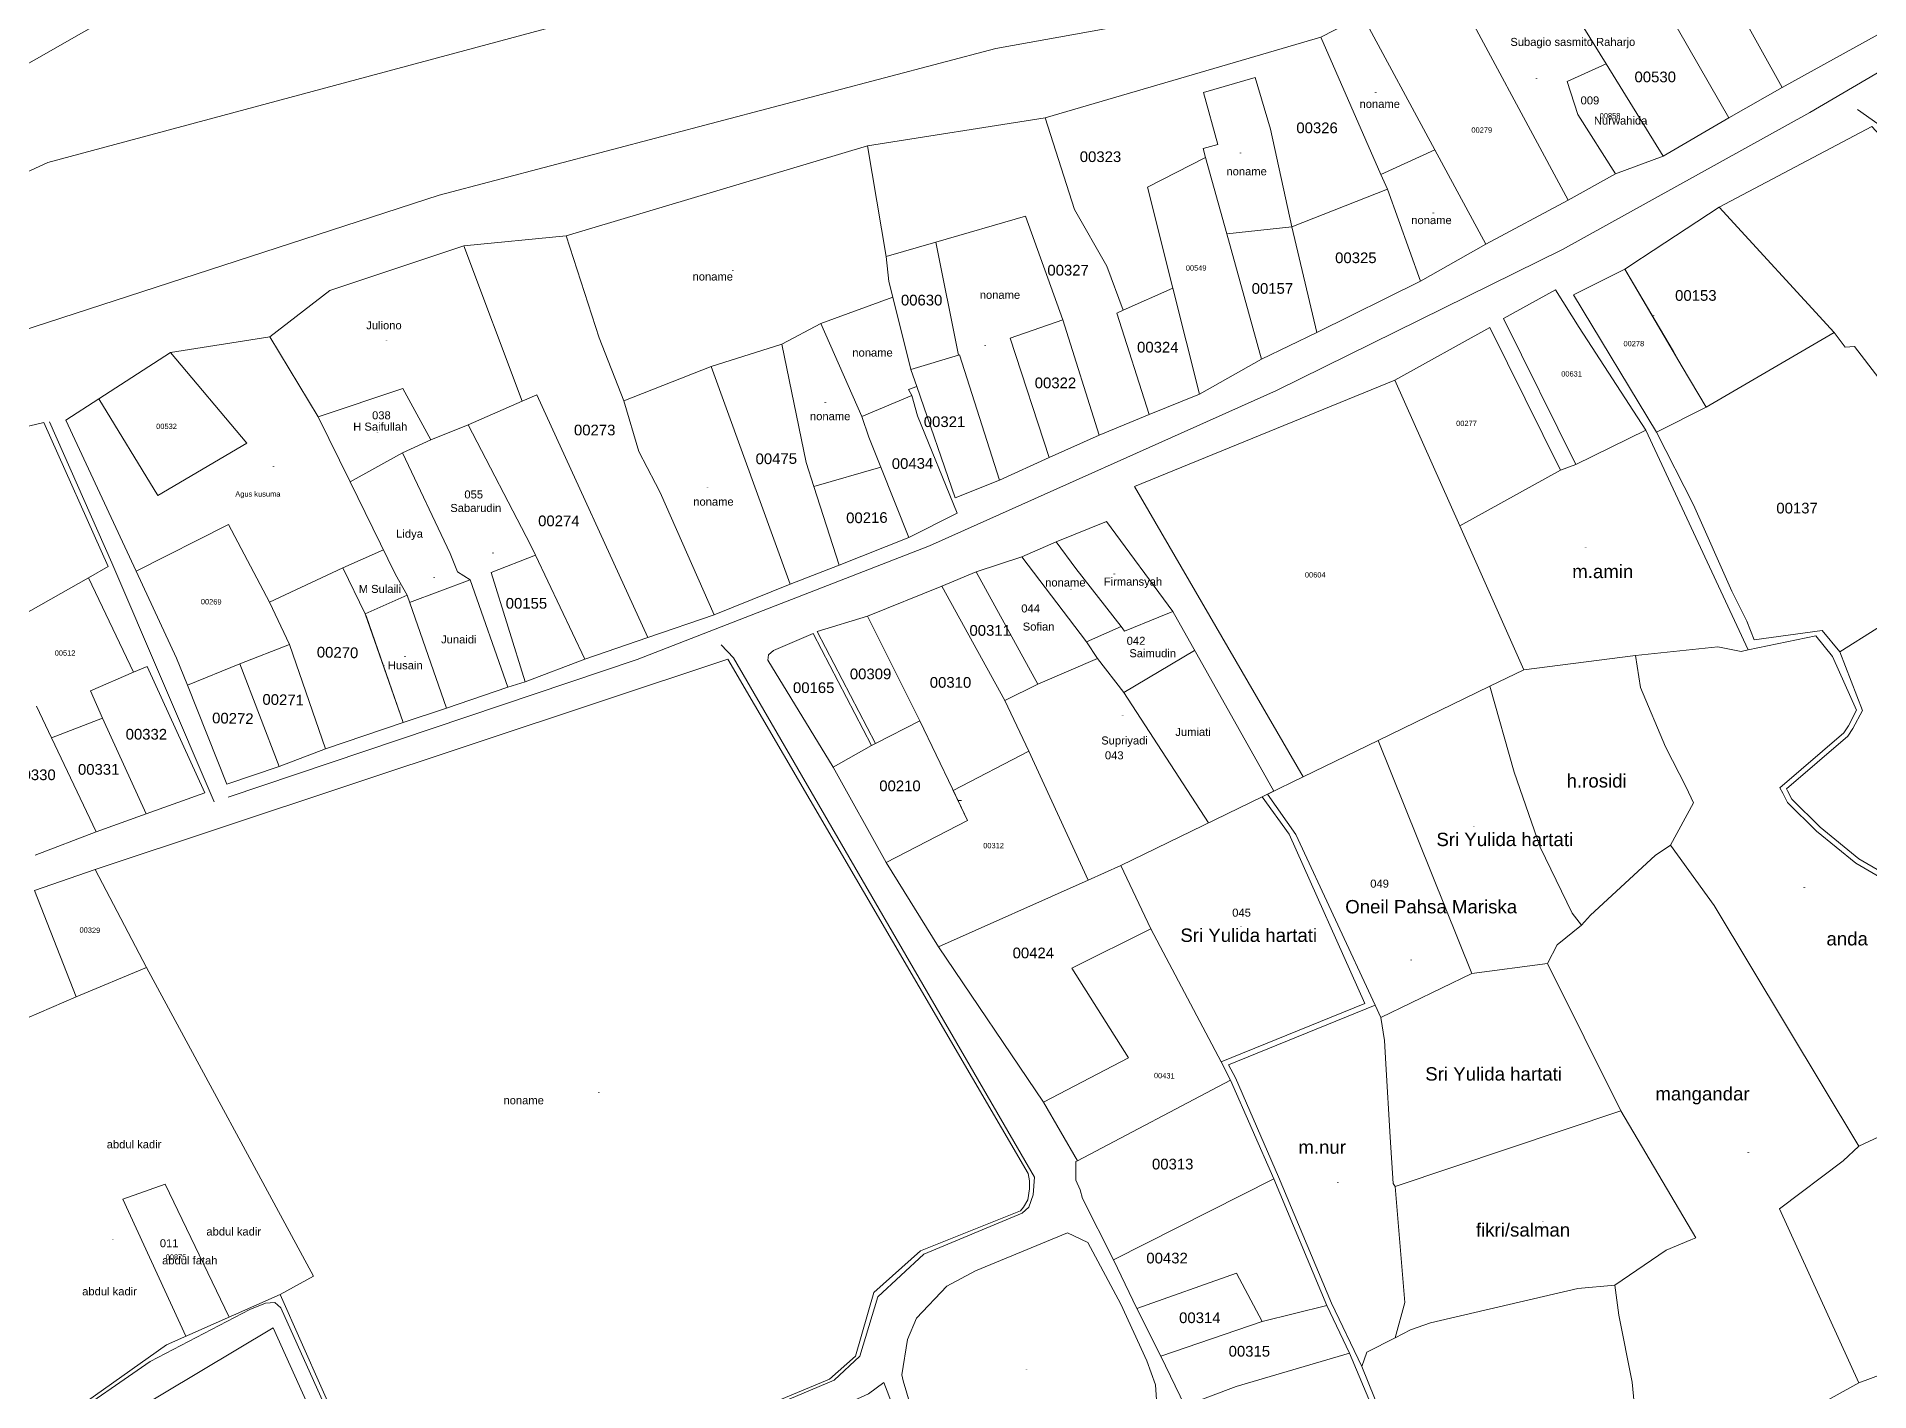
# Model space of a CAD drawing. Header units: metres. Extents: x 338938 to 356758, y 527808 to 538923.
# Drawn here: x 355370.7 to 355714.2, y 534735.1 to 534988.9 of the extents above; entities that cross this region are included whole.
import ezdxf
from ezdxf.enums import TextEntityAlignment as Align

# ---------------------------------------------------------------- set-up
doc = ezdxf.new("R2010")
doc.units = ezdxf.units.M
doc.header["$MEASUREMENT"] = 0
for name, color, linetype in [('020100', 7, 'Continuous'), ('030100', 160, 'Continuous'), ('040100', 20, 'Continuous'), ('080201', 7, 'Continuous'), ('Bidang sudah ada Hak', 200, 'Continuous'), ('tn_lai', 7, 'Continuous')]:
    doc.layers.add(name, color=color, linetype=linetype)
doc.styles.add('ROMANS', font='arial.ttf')
doc.styles.get("Standard").update_dxf_attribs({"font": 'arial.ttf'})

msp = doc.modelspace()

# ---------------------------------------------------------------- linework, layer by layer
at = {"layer": '020100', "lineweight": 9}
for points, elevation in [([(355396.42, 534999.51), (355335.6, 534964.79)], 54.45), ([(355730.98, 534999.62), (355721.31, 534992.34), (355697.87, 534979.39)], 56.96), ([(355611.43, 534988.83), (355619.25, 534992.85)], 57.04), ([(355666.62, 534963.21), (355659.56, 534974.34), (355657.57, 534980.5), (355664.87, 534983.86)], 57.03), ([(355469.96, 534951.62), (355526.45, 534968.47)], -0.57), ([(355622.68, 534963.09), (355632.81, 534967.69)], 57.07), ([(355675.59, 534966.5), (355666.62, 534963.21)], 56.96), ([(355675.59, 534966.5), (355666.62, 534963.21)], 56.96), ([(355623.89, 534960.33), (355622.68, 534963.09)], 57.04), ([(355666.62, 534963.21), (355657.76, 534958.27)], 57.4), ([(355469.96, 534951.62), (355450.79, 534949.75)], -0.57), ([(355469.96, 534951.62), (355476.18, 534932.5), (355480.8, 534920.71)], -0.57), ([(355630.08, 534943.11), (355642.31, 534950.06)], 57.07), ([(355450.79, 534949.75), (355425.67, 534941.39), (355414.43, 534932.65)], -0.57), ([(355450.79, 534949.75), (355461.72, 534920.63)], -0.57), ([(355517.69, 534935.15), (355531.18, 534940.11)], -1.06), ([(355517.69, 534935.15), (355510.41, 534931.28)], -1.06), ([(355525.36, 534917.76), (355517.69, 534935.15)], -0.32), ([(355414.43, 534932.65), (355395.81, 534929.75)], -0.83), ([(355414.43, 534932.65), (355423.49, 534917.7)], -0.83), ([(355480.8, 534920.71), (355497.15, 534927.14)], -1.34), ([(355444.6, 534913.36), (355439.34, 534923.01), (355423.49, 534917.7)], -0.96), ([(355535.72, 534923.36), (355534.16, 534922.83), (355534.77, 534921.71)], -0.2), ([(355297.15, 534892.77), (355347.04, 534910.67), (355372.11, 534916.63), (355384.16, 534889.63), (355380.43, 534887.52)], 49.32), ([(355423.49, 534917.7), (355429.48, 534905.5)], 4.07), ([(355451.59, 534916.2), (355444.6, 534913.36)], -0.57), ([(355439.31, 534910.94), (355444.6, 534913.36)], -1.03), ([(355672.3, 534915.19), (355691.53, 534874.02)], 53.12), ([(355429.48, 534905.5), (355439.31, 534910.94)], -5.98), ([(355439.31, 534910.94), (355448.22, 534892.06), (355449.62, 534888.64), (355451.97, 534887.15), (355459.07, 534867.06)], -1.03), ([(355551.21, 534905.81), (355560.51, 534910.1)], 57.04), ([(355656.31, 534907.69), (355659.22, 534908.77)], 53.12), ([(355429.48, 534905.5), (355437.99, 534888.14)], -5.98), ([(355583.67, 534881.21), (355571.26, 534898.08), (355561.79, 534894.26)], 0.26), ([(355435.72, 534892.77), (355428.12, 534889.38)], -1.12), ([(355561.79, 534894.26), (355555.38, 534891.44)], 0.01), ([(355573.97, 534878.39), (355565.52, 534889.27), (355561.79, 534894.26)], -0.32), ([(355573.97, 534878.39), (355565.52, 534889.27), (355561.79, 534894.26)], -0.32), ([(355440.17, 534884.26), (355437.99, 534888.14)], -1.17), ([(355573.97, 534878.39), (355567.49, 534875.52), (355555.38, 534891.44)], 0.01), ([(355573.97, 534878.39), (355567.49, 534875.52), (355555.38, 534891.44)], 0.01), ([(355451.97, 534887.15), (355440.64, 534882.91)], -1.03), ([(355497.71, 534880.57), (355511.99, 534886.32)], 0.44), ([(355440.17, 534884.26), (355432.29, 534880.75)], -1.17), ([(355447.52, 534863.08), (355440.17, 534884.26)], -0.83), ([(355573.97, 534878.39), (355574.65, 534877.51), (355581.03, 534880.15), (355583.67, 534881.21)], -0.32), ([(355432.29, 534880.75), (355439.41, 534860.42)], -0.86), ([(355485.26, 534876.35), (355497.71, 534880.57)], -0.57), ([(355473.48, 534872.26), (355485.26, 534876.35)], -0.57), ([(355691.53, 534874.02), (355690.17, 534873.73), (355685.8, 534874.59), (355670.39, 534872.95)], 53.52), ([(355691.53, 534874.02), (355704.21, 534876.65), (355707.29, 534872.8), (355711.81, 534862.7), (355710.29, 534859.79), (355709.42, 534858.51), (355697.46, 534848.2), (355697.99, 534847.17), (355698.88, 534845.46), (355704.34, 534840.06), (355711.68, 534834.05), (355719.47, 534829.52), (355735.86, 534825.7), (355737.49, 534825.1), (355755.08, 534809.1)], 53.52), ([(355416.37, 534753.25), (355432.09, 534717.78), (355432.49, 534717.22), (355435.04, 534712.76), (355445.17, 534708.04), (355449.59, 534708.36), (355519.36, 534737.36), (355524.19, 534741.72), (355527.64, 534753.64), (355536.41, 534761.45), (355555.14, 534768.95), (355555.72, 534769.62), (355556.52, 534770.96), (355556.84, 534773.02), (355556.82, 534774.52), (355556.57, 534775.89), (355500.28, 534872.27), (355381.73, 534832.89)], -0.05), ([(355670.39, 534872.95), (355649.45, 534870.28)], 53.12), ([(355670.39, 534872.95), (355671.32, 534866.99), (355676.02, 534855.88), (355679.88, 534848.31), (355681.27, 534845.34), (355676.93, 534837.46)], 53.52), ([(355738.02, 534825.97), (355736.15, 534826.66), (355719.85, 534830.46), (355712.25, 534834.87), (355705.01, 534840.81), (355699.69, 534846.06), (355698.88, 534847.63), (355698.71, 534847.96), (355710.18, 534857.84), (355711.15, 534859.28), (355712.92, 534862.67), (355708.66, 534873.68)], 53.52), ([(355459.07, 534867.06), (355462.31, 534868.01)], -0.74), ([(355447.52, 534863.08), (355459.07, 534867.06)], -0.83), ([(355660.27, 534822.45), (355658.55, 534824.71), (355652.53, 534837.08), (355647.62, 534851.13), (355643.12, 534867.21)], 52.49), ([(355439.41, 534860.42), (355447.52, 534863.08)], -0.86), ([(355653.92, 534815.29), (355639.7, 534813.42), (355622.17, 534857.05)], 52.49), ([(355621.59, 534807.46), (355606.74, 534839.45), (355601.44, 534846.99), (355608.13, 534850.24)], 52.49), ([(355600.42, 534846.5), (355605.46, 534839.47), (355619.65, 534807.75), (355592.71, 534796.81)], 52.89), ([(355676.93, 534837.46), (355674.07, 534835.53), (355661.97, 534824.29), (355660.27, 534822.45)], 52.49), ([(355712.23, 534781.02), (355685.14, 534826.16), (355676.93, 534837.46)], 52.49), ([(355660.27, 534822.45), (355655.69, 534818.77), (355653.92, 534815.29)], 52.49), ([(355391.35, 534814.5), (355422.62, 534756.65), (355416.37, 534753.25)], -0.38), ([(355639.7, 534813.42), (355622.67, 534805.13)], 52.49), ([(355653.92, 534815.29), (355667.67, 534787.67)], 52.49), ([(355621.59, 534807.46), (355594.11, 534796.3), (355595.41, 534793.83), (355603.5, 534775.3), (355613.44, 534751.62), (355619.1, 534739.78)], 52.89), ([(355625.32, 534773.51), (355624.96, 534774.03), (355624.38, 534782.74), (355623.59, 534796.45), (355623.36, 534800.86), (355622.67, 534805.13), (355621.59, 534807.46)], 52.49), ([(355625.32, 534773.51), (355667.67, 534787.67)], 52.49), ([(355667.67, 534787.67), (355681.69, 534763.86), (355680.76, 534763.5), (355676.12, 534761.55), (355666.51, 534754.99)], 52.49), ([(355727.85, 534786.83), (355717.86, 534783.64), (355712.23, 534781.02)], 52.49), ([(355712.23, 534781.02), (355709.31, 534778.28), (355697.38, 534769.31), (355712.23, 534736.7)], 52.49), ([(355398.67, 534745.42), (355386.9, 534771.08), (355394.82, 534773.92), (355406.79, 534749.01)], -0.54), ([(355625.32, 534773.51), (355627.18, 534751.72), (355625.34, 534745.15)], 52.49), ([(355343.52, 534714.35), (355366.24, 534725.63), (355374.9, 534729.52), (355395.1, 534743.84), (355416.37, 534753.25)], -0.54)]:
    msp.add_lwpolyline(points, dxfattribs=dict(at, elevation=elevation))
for points in [[(355686.06, 534956.99), (355714.7, 534972.12), (355725.2, 534960.77), (355754.99, 534923.98)], [(355686.06, 534956.99), (355714.7, 534972.12), (355725.2, 534960.77), (355754.99, 534923.98)], [(355382.4, 534921.07), (355376.19, 534917.04), (355389.36, 534888.79)], [(355546.83, 534888.67), (355555.38, 534891.44)], [(355546.83, 534888.67), (355555.38, 534891.44)], [(355600.42, 534846.5), (355602.6, 534847.56), (355583.67, 534881.21)], [(355569.54, 534872.44), (355567.49, 534875.52)], [(355558.35, 534867.63), (355569.54, 534872.44), (355574.49, 534866.07), (355590.38, 534841.62)], [(355574.49, 534866.07), (355587.77, 534873.92)], [(355643.12, 534867.21), (355649.45, 534870.28)], [(355527.96, 534856.51), (355527.22, 534856.1)], [(355542.37, 534848), (355542.53, 534847.66)], [(355600.42, 534846.5), (355573.95, 534833.63)], [(355580.6, 534733.5), (355580.43, 534736.3), (355578.78, 534740.82), (355573.92, 534751.43), (355567.74, 534763.01), (355563.92, 534764.82), (355546.72, 534757.65), (355541.35, 534754.82), (355535.63, 534748.81), (355533.93, 534744.84), (355532.88, 534738.19), (355533.13, 534737.1), (355540.44, 534712.46)], [(355754.27, 534752.34), (355712.23, 534736.7)], [(355632.39, 534705.1), (355616.78, 534742.26)], [(355492.17, 534718.94), (355526.61, 534734.65), (355529.5, 534736.77), (355543.35, 534700.78)], [(355712.23, 534736.7), (355691.39, 534725.16)]]:
    msp.add_lwpolyline(points, dxfattribs=at)
msp.add_lwpolyline([(355729.91, 534784.7), (355727.85, 534786.83), (355717.86, 534783.64), (355712.23, 534781.02), (355709.31, 534778.28), (355697.38, 534769.31), (355712.23, 534736.7), (355754.27, 534752.34), (355754.12, 534755.41), (355753.01, 534755.56), (355751.09, 534757.45)], close=True, dxfattribs=at)
at = {"layer": '030100', "lineweight": 9}
for points in [[(355777.69, 535152.85), (355777.53, 535151.09), (355763.3, 535069.29), (355752.17, 535059.6), (355727.02, 535044.65), (355653.64, 535033.9), (355554.54, 535018.11), (355478.65, 534993.75), (355372.85, 534965.33), (355313.41, 534938.06), (355242.75, 534897.16), (355187.57, 534821.13), (355145.7, 534783.95), (355080.24, 534741.12), (355024.97, 534737.24), (354984.93, 534736.94), (354906.83, 534746.55), (354850.87, 534748.02), (354796.38, 534720.67), (354760.23, 534674.86)], [(355796.52, 535150.85), (355793.56, 535125.09), (355786.6, 535072.41), (355774, 535050.35), (355756.86, 535042.32), (355719.05, 535026.82), (355661.5, 535014.82), (355592.89, 534994.3), (355550.52, 534986.72), (355446.18, 534959.25), (355337.37, 534923.89), (355297.87, 534905.28), (355260.32, 534880.56), (355234.19, 534852.8), (355209.23, 534813.7), (355173.59, 534771.47), (355138.49, 534746.32), (355111.35, 534732.49), (355059.83, 534723.04), (355015.13, 534718.69), (354936.2, 534717.39), (354870.33, 534717.86), (354830.95, 534708.12), (354808.35, 534689.95)]]:
    msp.add_lwpolyline(points, dxfattribs=at)
at = {"layer": '040100', "lineweight": 9}
for points in [[(355779.28, 535044.71), (355760.22, 535020.14), (355742.22, 535002.63), (355728.57, 534989.61), (355703.05, 534974.7), (355656.72, 534949.07), (355603.13, 534922.64), (355538.1, 534893.53), (355483.27, 534872.21), (355406.62, 534846.44)], [(355779.28, 535044.71), (355760.22, 535020.14), (355742.22, 535002.63), (355728.57, 534989.61), (355703.05, 534974.7), (355656.72, 534949.07), (355603.13, 534922.64), (355538.1, 534893.53), (355483.27, 534872.21), (355406.62, 534846.44)], [(355712, 534975.29), (355715.78, 534972.57), (355727.19, 534960.41), (355755.8, 534924.75), (355802.56, 534875.52), (355805.35, 534873.68), (355831.23, 534847.49), (355850.63, 534830), (355872.39, 534810.68), (355879.54, 534801.77), (355887.38, 534781.99), (355887.38, 534775.96), (355911.37, 534762.82), (355924.29, 534756.82)], [(355712, 534975.29), (355715.78, 534972.57), (355727.19, 534960.41), (355755.8, 534924.75), (355802.56, 534875.52), (355805.35, 534873.68), (355831.23, 534847.49), (355850.63, 534830), (355872.39, 534810.68), (355879.54, 534801.77), (355887.38, 534781.99), (355887.38, 534775.96), (355911.37, 534762.82), (355924.29, 534756.82)], [(355403.98, 534845.55), (355384.8, 534890.32), (355373.15, 534916.73)], [(355499.01, 534874.99), (355501.37, 534872.53), (355557.75, 534775.26), (355557.49, 534771.93), (355556.66, 534769.64), (355555.43, 534768.49), (355537.01, 534760.81), (355528.42, 534752.81), (355525, 534741.71), (355520.19, 534737.19), (355450.37, 534707.71), (355445.6, 534707.36), (355441.45, 534708.74), (355434.46, 534712.52), (355431.25, 534717.94), (355416.53, 534750.72), (355415.36, 534751.77), (355413.61, 534751.62), (355410.67, 534750.43), (355392.02, 534740.67), (355375.59, 534729.32), (355343.24, 534713.37)], [(355499.01, 534874.99), (355501.37, 534872.53), (355557.75, 534775.26), (355557.49, 534771.93), (355556.66, 534769.64), (355555.43, 534768.49), (355537.01, 534760.81), (355528.42, 534752.81), (355525, 534741.71), (355520.19, 534737.19), (355450.37, 534707.71), (355445.6, 534707.36), (355441.45, 534708.74), (355434.46, 534712.52), (355431.25, 534717.94), (355416.53, 534750.72), (355415.36, 534751.77), (355413.61, 534751.62), (355410.67, 534750.43), (355392.02, 534740.67), (355375.59, 534729.32), (355343.24, 534713.37)], [(355558.35, 534867.63), (355569.54, 534872.44), (355567.49, 534875.52)], [(355569.54, 534872.44), (355574.49, 534866.07), (355587.77, 534873.92)], [(355574.49, 534866.07), (355590.38, 534841.62)]]:
    msp.add_lwpolyline(points, dxfattribs=at)
at = {"layer": 'Bidang sudah ada Hak', "lineweight": 9}
for points, elevation in [([(355687.86, 534973.71), (355669.02, 535006.65)], 56.96), ([(355697.87, 534979.39), (355681.86, 535008.16)], 56.96), ([(355653.16, 535002.8), (355664.87, 534983.86)], 56.96), ([(355634.86, 535000.97), (355657.76, 534958.27)], 57.95), ([(355619.25, 534992.85), (355632.81, 534967.69)], 57.95), ([(355611.43, 534988.83), (355598, 534984.9)], 57.04), ([(355611.43, 534988.83), (355622.68, 534963.09)], 57.04), ([(355598, 534984.9), (355559.76, 534973.73)], 57.04), ([(355599.08, 534981.27), (355589.43, 534978.48), (355592.12, 534968.74), (355589.35, 534967.94), (355589.8, 534966.3)], 57.04), ([(355606.01, 534953.32), (355601.96, 534971.58), (355599.08, 534981.27)], 57.04), ([(355664.87, 534983.86), (355675.59, 534966.5)], 56.96), ([(355687.86, 534973.71), (355697.87, 534979.39)], 56.96), ([(355559.76, 534973.73), (355526.45, 534968.47)], 57.04), ([(355574.36, 534937.65), (355571.29, 534945.89), (355565.22, 534956.51), (355559.76, 534973.73)], 57.04), ([(355675.59, 534966.5), (355687.86, 534973.71)], 56.96), ([(355526.45, 534968.47), (355529.95, 534947.73)], 57.04), ([(355632.81, 534967.69), (355642.31, 534950.06)], 57.95), ([(355589.8, 534966.3), (355578.94, 534960.71), (355583.7, 534941.77)], 57.04), ([(355593.78, 534952), (355589.8, 534966.3)], 57.04), ([(355623.89, 534960.33), (355606.01, 534953.32)], 57.07), ([(355630.08, 534943.11), (355623.89, 534960.33)], 57.07), ([(355642.31, 534950.06), (355657.76, 534958.27)], 57.95), ([(355563.08, 534935.85), (355556.04, 534955.26), (355539.23, 534950.4)], 57.04), ([(355593.78, 534952), (355606.01, 534953.32)], 60.02), ([(355606.01, 534953.32), (355610.69, 534933.5)], 57.07), ([(355529.95, 534947.73), (355539.23, 534950.4)], 57.04), ([(355543.51, 534929.26), (355539.23, 534950.4)], 57.04), ([(355600.31, 534928.47), (355593.78, 534952)], 57.03), ([(355531.18, 534940.11), (355530.44, 534943.04), (355529.95, 534947.73)], 57.04), ([(355610.69, 534933.5), (355630.08, 534943.11)], 57.07), ([(355531.18, 534940.11), (355534.58, 534926.56)], 57.04), ([(355574.36, 534937.65), (355583.7, 534941.77)], 57.04), ([(355583.7, 534941.77), (355588.7, 534921.92)], 57.04), ([(355579.25, 534918.1), (355573.18, 534937.12), (355574.36, 534937.65)], 57.04), ([(355560.51, 534910.1), (355553.18, 534932.43), (355563.08, 534935.85)], 57.04), ([(355560.51, 534910.1), (355569.88, 534914.24), (355563.08, 534935.85)], 57.04), ([(355563.08, 534935.85), (355569.88, 534914.24), (355579.25, 534918.1)], 57.04), ([(355610.69, 534933.5), (355600.31, 534928.47)], 57.07), ([(355510.41, 534931.28), (355497.15, 534927.14)], -0.32), ([(355516.42, 534904.61), (355514.97, 534909.15), (355510.41, 534931.28)], -0.32), ([(355543.51, 534929.26), (355534.58, 534926.56)], 57.04), ([(355543.51, 534929.26), (355543.72, 534929.32), (355551.21, 534905.81)], 57.04), ([(355497.15, 534927.14), (355511.99, 534886.32)], -0.32), ([(355534.58, 534926.56), (355535.72, 534923.36)], 57.04), ([(355588.7, 534921.92), (355600.31, 534928.47)], 57.04), ([(355551.21, 534905.81), (355542.9, 534902.49), (355535.72, 534923.36)], 57.04), ([(355461.72, 534920.63), (355451.59, 534916.2)], -0.57), ([(355461.72, 534920.63), (355464.46, 534921.84), (355485.26, 534876.35)], -0.57), ([(355497.71, 534880.57), (355487.58, 534903.52), (355486.72, 534905.18), (355483.59, 534911.17), (355480.8, 534920.71)], -0.57), ([(355534.77, 534921.71), (355525.36, 534917.76)], -0.32), ([(355534.17, 534895.06), (355543.24, 534899.64), (355535.81, 534917.85), (355534.77, 534921.71)], -0.32), ([(355579.25, 534918.1), (355588.7, 534921.92)], 57.04), ([(355451.59, 534916.2), (355463.32, 534893.69), (355464.22, 534891.79)], -0.57), ([(355525.36, 534917.76), (355526.71, 534913.89), (355528.94, 534908.27)], -0.32), ([(355528.94, 534908.27), (355516.42, 534904.61)], -0.32), ([(355534.17, 534895.06), (355528.94, 534908.27)], -0.32), ([(355637.44, 534897.26), (355656.31, 534907.69)], 53.12), ([(355521.12, 534889.88), (355516.42, 534904.61)], -0.32), ([(355389.36, 534888.79), (355406.68, 534897.49), (355414.4, 534882.98)], -0.86), ([(355521.12, 534889.88), (355534.17, 534895.06)], -0.32), ([(355464.22, 534891.79), (355455.94, 534888.53), (355462.31, 534868.01)], -0.57), ([(355464.22, 534891.79), (355473.48, 534872.26)], -0.57), ([(355389.36, 534888.79), (355396.97, 534872.48), (355399, 534867.42)], -0.86), ([(355428.12, 534889.38), (355414.4, 534882.98)], -0.86), ([(355432.29, 534880.75), (355428.12, 534889.38)], -0.86), ([(355511.99, 534886.32), (355521.12, 534889.88)], -0.32), ([(355734.26, 534891.08), (355728.97, 534887.76), (355722.56, 534882.43), (355708.66, 534873.68)], 52.77), ([(355414.4, 534882.98), (355418.14, 534875.03)], -0.86), ([(355439.41, 534860.42), (355432.55, 534880.21), (355432.29, 534880.75)], -0.86), ([(355408.82, 534871.41), (355418.14, 534875.03)], -0.86), ([(355418.14, 534875.03), (355424.9, 534855.5)], -0.86), ([(355408.82, 534871.41), (355399, 534867.42)], -0.86), ([(355408.82, 534871.41), (355416.18, 534852.17)], -0.86), ([(355462.31, 534868.01), (355473.48, 534872.26)], -0.57), ([(355399, 534867.42), (355406.38, 534848.84), (355416.18, 534852.17)], -0.86), ([(355424.9, 534855.5), (355439.41, 534860.42)], -0.86), ([(355416.18, 534852.17), (355424.9, 534855.5)], -0.86), ([(355381.73, 534832.89), (355370.31, 534828.95)], -0.38), ([(355391.35, 534814.5), (355381.73, 534832.89)], -0.38), ([(355370.31, 534828.95), (355378.13, 534809.02)], -0.38), ([(355391.35, 534814.5), (355378.13, 534809.02)], -0.38), ([(355378.13, 534809.02), (355366.57, 534804.02)], -0.38), ([(355666.51, 534754.99), (355667.29, 534749.37), (355669.77, 534736.81), (355670.43, 534729.57), (355671, 534724.5), (355670.9, 534720.81)], 52.49)]:
    msp.add_lwpolyline(points, dxfattribs=dict(at, elevation=elevation))
for points in [[(355668.39, 534945.36), (355671.49, 534947.4), (355671.7, 534947.52), (355686.06, 534956.99)], [(355686.06, 534956.99), (355707.62, 534933.48)], [(355668.39, 534945.36), (355658.75, 534940.54), (355674.35, 534914.84)], [(355679.14, 534927.08), (355677.52, 534929.91), (355668.39, 534945.36)], [(355668.39, 534945.36), (355679.14, 534927.08)], [(355672.3, 534915.19), (355659.84, 534934.44), (355655.39, 534941.51), (355645.64, 534936.11), (355659.22, 534908.77)], [(355656.31, 534907.69), (355643.07, 534934.44), (355625.29, 534924.58)], [(355683.62, 534919.48), (355707.62, 534933.48)], [(355730.94, 534904.2), (355730.85, 534904.38), (355729.29, 534906.38), (355727.74, 534909.71), (355724.47, 534913.91), (355711.44, 534930.85), (355709.68, 534930.72), (355707.62, 534933.48)], [(355395.81, 534929.75), (355410.11, 534912.75), (355393.45, 534902.93), (355382.4, 534921.07)], [(355395.81, 534929.75), (355382.4, 534921.07)], [(355679.14, 534927.08), (355683.62, 534919.48)], [(355608.13, 534850.24), (355576.48, 534904.66), (355625.29, 534924.58)], [(355637.44, 534897.26), (355625.29, 534924.58)], [(355637.44, 534897.26), (355625.29, 534924.58)], [(355674.35, 534914.84), (355683.62, 534919.48)], [(355659.22, 534908.77), (355672.3, 534915.19)], [(355674.35, 534914.84), (355681.26, 534901.19), (355688.42, 534885.02), (355691.25, 534879.39), (355692.64, 534875.91), (355705.37, 534877.65), (355708.66, 534873.68)], [(355649.45, 534870.28), (355637.44, 534897.26)], [(355546.83, 534888.67), (355540.39, 534885.97)], [(355552.19, 534864.51), (355558.35, 534867.63), (355546.83, 534888.67)], [(355552.19, 534864.51), (355558.35, 534867.63), (355546.83, 534888.67)], [(355380.43, 534887.52), (355364.46, 534878.49)], [(355388.89, 534869.83), (355380.43, 534887.52)], [(355540.39, 534885.97), (355526.46, 534880.37)], [(355540.39, 534885.97), (355552.19, 534864.51)], [(355526.46, 534880.37), (355517, 534877.49), (355527.96, 534856.51)], [(355526.46, 534880.37), (355536.25, 534860.75)], [(355520.01, 534852.04), (355507.77, 534872.08), (355507.91, 534873.12), (355508.83, 534873.91), (355516.24, 534877.12), (355527.22, 534856.1)], [(355391.26, 534843.33), (355402.23, 534847.22), (355391.44, 534870.93), (355388.89, 534869.83)], [(355391.26, 534843.33), (355402.23, 534847.22), (355391.44, 534870.93), (355388.89, 534869.83)], [(355388.89, 534869.83), (355380.83, 534866.34), (355383.09, 534861.2)], [(355556.71, 534855.05), (355552.19, 534864.51)], [(355622.17, 534857.05), (355643.12, 534867.21)], [(355373.53, 534857.53), (355370.72, 534863.48)], [(355383.09, 534861.2), (355373.53, 534857.53)], [(355391.26, 534843.33), (355383.09, 534861.2)], [(355391.26, 534843.33), (355383.09, 534861.2)], [(355536.25, 534860.75), (355527.96, 534856.51)], [(355536.25, 534860.75), (355542.37, 534848)], [(355373.53, 534857.53), (355381.87, 534839.92)], [(355527.22, 534856.1), (355520.01, 534852.04)], [(355556.71, 534855.05), (355542.53, 534847.66)], [(355567.78, 534830.88), (355556.71, 534855.05)], [(355622.17, 534857.05), (355608.13, 534850.24)], [(355520.01, 534852.04), (355529.95, 534834.19)], [(355545.2, 534842.03), (355542.37, 534848)], [(355542.53, 534847.66), (355545.2, 534842.03)], [(355381.87, 534839.92), (355391.26, 534843.33)], [(355381.87, 534839.92), (355391.26, 534843.33)], [(355545.2, 534842.03), (355529.95, 534834.19)], [(355370.47, 534835.58), (355381.87, 534839.92)], [(355529.95, 534834.19), (355539.75, 534818.41)], [(355567.78, 534830.88), (355573.95, 534833.63)], [(355573.95, 534833.63), (355579.56, 534821.76)], [(355567.78, 534830.88), (355539.75, 534818.41)], [(355579.56, 534821.76), (355564.77, 534814.41), (355575.36, 534797.6), (355559.44, 534789.3)], [(355592.71, 534796.81), (355579.56, 534821.76)], [(355539.75, 534818.41), (355559.44, 534789.3)], [(355594.51, 534793.4), (355592.71, 534796.81)], [(355594.51, 534793.4), (355565.79, 534778.32)], [(355602.58, 534774.9), (355594.51, 534793.4)], [(355559.44, 534789.3), (355565.79, 534778.32)], [(355565.79, 534778.32), (355565.48, 534778.15), (355565.51, 534774.65), (355566.33, 534772.85), (355566.77, 534771.23), (355572.58, 534759.74)], [(355572.58, 534759.74), (355602.58, 534774.9)], [(355612.53, 534751.21), (355602.58, 534774.9)], [(355572.58, 534759.74), (355576.95, 534750.6)], [(355600.39, 534748.2), (355595.61, 534757.22), (355576.95, 534750.6)], [(355666.51, 534754.99), (355659.58, 534754.35), (355631.96, 534747.94), (355628.21, 534746.62), (355625.34, 534745.15)], [(355612.53, 534751.21), (355600.39, 534748.2)], [(355616.78, 534742.26), (355612.53, 534751.21)], [(355576.95, 534750.6), (355581.43, 534741.72)], [(355600.39, 534748.2), (355581.43, 534741.72)], [(355447.95, 534700.9), (355439.61, 534704.21), (355432.99, 534709.64), (355424.61, 534725.84), (355415.06, 534746.97), (355380.71, 534726.45), (355404.98, 534672.9), (355408.2, 534658.97), (355416.27, 534636.8), (355424.83, 534624.16)], [(355625.34, 534745.15), (355620.05, 534742.44), (355619.1, 534739.78)], [(355581.43, 534741.72), (355585.92, 534732.4)], [(355616.78, 534742.26), (355595.53, 534736.03), (355585.92, 534732.4)], [(355619.1, 534739.78), (355627.54, 534718.92), (355632.99, 534707.58), (355636.35, 534705.3)]]:
    msp.add_lwpolyline(points, dxfattribs=at)

# ---------------------------------------------------------------- texts
at = {"layer": '080201', "lineweight": 9}
for s, height, p in [('-', 1, (355651.85, 534980.67)), ('-', 1, (355621.68, 534978.06)), ('-', 1, (355665.62, 534973.6)), ('00279', 1, (355641.58, 534970.92)), ('-', 1, (355596.36, 534966.72)), ('-', 1, (355632.51, 534955.48)), ('-', 1, (355501.23, 534944.74)), ('00549', 1, (355588.05, 534945.09, 57.04)), ('-', 1, (355673.75, 534936.28)), ('-', 1, (355436.3, 534931.67)), ('-', 1, (355527.18, 534929.01)), ('-', 1, (355548.49, 534930.69)), ('00631', 1, (355658.41, 534925.24)), ('-', 1, (355518.56, 534919.97)), ('00532', 1, (355395.08, 534915.41)), ('00277', 1, (355638.72, 534915.97)), ('-', 1, (355434.62, 534914.31)), ('-', 1, (355415.14, 534907.97)), ('-', 1, (355496.45, 534904)), ('-', 1, (355456.27, 534891.78)), ('-', 1, (355661.06, 534892.88)), ('-', 1, (355572.7, 534887.86)), ('00604', 1, (355610.37, 534887.59)), ('-', 1, (355434.95, 534885.09)), ('-', 1, (355445.25, 534887.16)), ('-', 1, (355564.6, 534884.95)), ('-', 1, (355564.6, 534884.95)), ('00512', 1, (355376.06, 534872.94)), ('-', 1, (355435.85, 534870.65)), ('-', 1, (355439.76, 534872.42)), ('-', 1, (355574.27, 534861.35)), ('-', 1, (355664.43, 534847.86)), ('-', 1, (355640.08, 534840.49)), ('00312', 1, (355550.08, 534836.85)), ('-', 1, (355702.04, 534829.14)), ('-', 1, (355596.44, 534821.81)), ('00424', 2, (355557.53, 534816.24)), ('-', 1, (355628.34, 534815.54)), ('-', 1, (355476.09, 534790.67)), ('-', 1, (355691.54, 534779.5)), ('-', 1, (355614.61, 534773.83)), ('-', 1, (355653.01, 534766.54)), ('-', 1, (355385.03, 534763.1)), ('-', 1, (355556.24, 534738.81))]:
    msp.add_text(s, height=height, dxfattribs=at).set_placement(p, align=Align.CENTER)
at = {"layer": '080201', "color": 6, "lineweight": 9}
for s, p in [('00530', (355674.09, 534980.38, 56.96)), ('00326', (355610.71, 534970.84, 57.04)), ('00323', (355570.12, 534965.43, 57.04)), ('00325', (355617.98, 534946.49, 57.07)), ('00327', (355564.05, 534944.17, 57.04)), ('00630', (355536.6, 534938.56, 57.04)), ('00157', (355602.34, 534940.74, 57.03)), ('00324', (355580.86, 534929.74, 57.04)), ('00322', (355561.68, 534923.05, 57.04)), ('00273', (355475.32, 534914.22, -0.57)), ('00321', (355540.89, 534915.78, 57.04)), ('00274', (355468.61, 534897.2, -0.57)), ('00155', (355462.53, 534881.75, -0.57)), ('00311', (355549.45, 534876.67)), ('00165', (355516.37, 534865.94)), ('00309', (355527.03, 534868.52)), ('00310', (355542.01, 534866.93)), ('00332', (355391.3, 534857.22)), ('00330', (355370.43, 534849.62)), ('00331', (355382.36, 534850.63)), ('00210', (355532.54, 534847.55)), ('-', (355543.77, 534845.03)), ('00313', (355583.65, 534776.68)), ('00432', (355582.6, 534759.07)), ('00314', (355588.74, 534747.89)), ('00315', (355598.02, 534741.61))]:
    msp.add_text(s, height=2, dxfattribs=at).set_placement(p, align=Align.CENTER)
at = {"layer": '080201', "style": 'ROMANS'}
for s, p in [('00858', (355665.62, 534973.6)), ('00875', (355396.86, 534759.76))]:
    msp.add_text(s, height=1, dxfattribs=at).set_placement(p, align=Align.CENTER)
at = {"layer": '080201', "color": 6, "lineweight": 9}
for s, rotation, p in [('00153', 0.07, (355681.7, 534939.43)), ('00475', 0.5406, (355509.37, 534908.85, -0.32)), ('00434', 0.5406, (355534.9, 534907.95, -0.32)), ('00216', 0.5406, (355526.35, 534897.79, -0.32)), ('00137', 0.07, (355700.67, 534899.59)), ('00270', 358.8743, (355427.11, 534872.54, -0.86)), ('00271', 358.8743, (355416.92, 534863.68, -0.86)), ('00272', 358.8743, (355407.49, 534860.2, -0.86))]:
    msp.add_text(s, height=2, rotation=rotation, dxfattribs=at).set_placement(p, align=Align.CENTER)
at = {"layer": '080201', "lineweight": 9}
for s, rotation, p in [('00278', 0.07, (355670.08, 534930.91)), ('00269', 358.8743, (355403.44, 534882.54, -0.86)), ('00329', 358.7009, (355380.7, 534821.01, -0.38)), ('00431', 358.7334, (355582.07, 534793.74))]:
    msp.add_text(s, height=1, rotation=rotation, dxfattribs=at).set_placement(p, align=Align.CENTER)
at = {"layer": 'tn_lai', "lineweight": 9}
for s, height, p in [('Subagio sasmito Raharjo', 1.5, (355646.93, 534987.19)), ('009', 1.5, (355660.1, 534976.23, -56.79)), ('noname', 1.5, (355618.67, 534975.57, -56.79)), ('Nurwahida', 1.5, (355662.6, 534972.45, -56.79)), ('noname', 1.5, (355593.72, 534962.94, -56.79)), ('noname', 1.5, (355628.37, 534953.8, -56.79)), ('noname', 1.5, (355493.67, 534943.23, -56.79)), ('noname', 1.5, (355547.49, 534939.8, -56.79)), ('Juliono', 1.5, (355432.51, 534934.09, -56.79)), ('noname', 1.5, (355523.61, 534928.98, -56.79)), ('H Saifullah', 1.5, (355430.07, 534915.11, -56.79)), ('038', 1.5, (355433.6, 534917.23, -56.79)), ('noname', 1.5, (355515.67, 534917.06, -56.79)), ('Agus kusuma', 1, (355407.96, 534902.74)), ('055', 1.5, (355450.9, 534902.4)), ('noname', 1.5, (355493.8, 534901.05, -56.79)), ('Sabarudin', 1.5, (355448.26, 534899.87, -56.79)), ('Lidya', 1.5, (355438.12, 534895.05, -56.79)), ('m.amin', 2.5, (355658.53, 534887.47)), ('M Sulaili', 1.5, (355431.1, 534884.7, -56.79)), ('noname', 1.5, (355559.75, 534885.9, -56.79)), ('noname', 1.5, (355559.75, 534885.9, -56.79)), ('Firmansyah', 1.5, (355570.74, 534886.07, -56.79)), ('044', 1.5, (355555.27, 534881.04)), ('Sofian', 1.5, (355555.55, 534877.64, -56.79)), ('Junaidi', 1.5, (355446.54, 534875.24, -56.79)), ('042', 1.5, (355575.03, 534874.98)), ('Husain', 1.5, (355436.56, 534870.39, -56.79)), ('Saimudin', 1.5, (355575.53, 534872.65)), ('Supriyadi', 1.5, (355570.26, 534856.3, -56.79)), ('Jumiati', 1.5, (355584.15, 534857.9)), ('043', 1.5, (355570.95, 534853.52)), ('h.rosidi', 2.5, (355657.48, 534848.24)), ('Sri Yulida hartati', 2.5, (355633.08, 534837.26)), ('049', 1.5, (355620.68, 534829.48)), ('Oneil Pahsa Mariska', 2.5, (355615.99, 534824.66)), ('045', 1.5, (355594.81, 534824.04)), ('Sri Yulida hartati', 2.5, (355585.09, 534819.31)), ('anda', 2.5, (355706.18, 534818.65)), ('Sri Yulida hartati', 2.5, (355630.99, 534793.33)), ('mangandar', 2.5, (355674.11, 534789.61)), ('noname', 1.5, (355458.23, 534788.89, -56.79)), ('abdul kadir', 1.5, (355383.87, 534780.64)), ('m.nur', 2.5, (355607.2, 534779.61)), ('abdul kadir', 1.5, (355402.55, 534764.3)), ('fikri/salman', 2.5, (355640.48, 534764.1)), ('011', 1.5, (355393.82, 534762.1, -0.54)), ('abdul fatah', 1.5, (355394.25, 534758.89)), ('abdul kadir', 1.5, (355379.27, 534753.09))]:
    msp.add_text(s, height=height, dxfattribs=at).set_placement(p)

doc.saveas('drawing.dxf')
